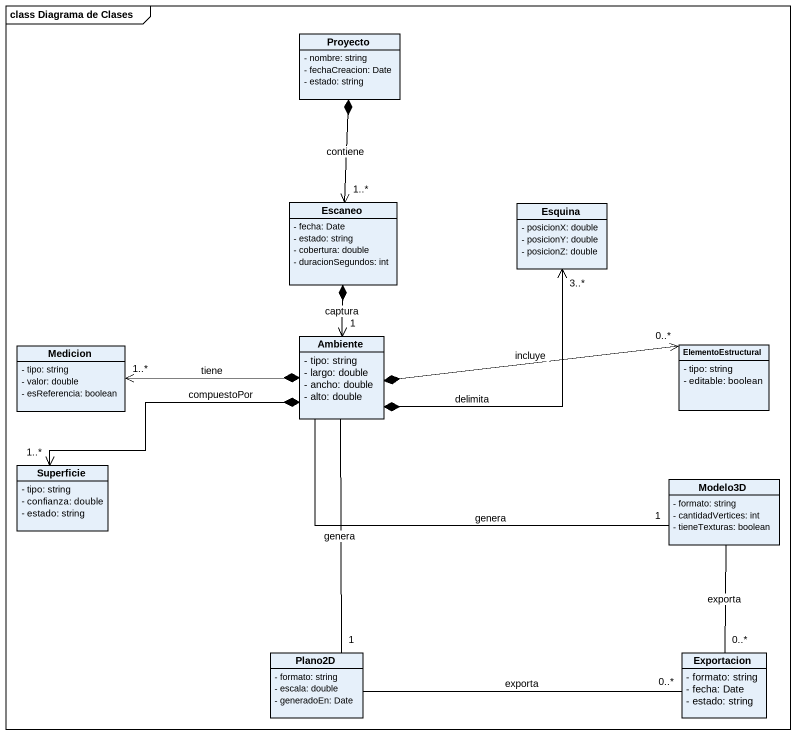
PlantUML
@startuml
mainframe class Diagrama de Clases
hide circle
hide empty members
skinparam classAttributeIconSize 0
class Proyecto {
  - nombre: string
  - fechaCreacion: Date
  - estado: string
}
class Escaneo {
  - fecha: Date
  - estado: string
  - cobertura: double
  - duracionSegundos: int
}
class Esquina {
  - posicionX: double
  - posicionY: double
  - posicionZ: double
}
class Medicion {
  - tipo: string
  - valor: double
  - esReferencia: boolean
}
class Ambiente {
  - tipo: string
  - largo: double
  - ancho: double
  - alto: double
}
class ElementoEstructural {
  - tipo: string
  - editable: boolean
}
class Superficie {
  - tipo: string
  - confianza: double
  - estado: string
}
class Modelo3D {
  - formato: string
  - cantidadVertices: int
  - tieneTexturas: boolean
}
class Plano2D {
  - formato: string
  - escala: double
  - generadoEn: Date
}
class Exportacion {
  - formato: string
  - fecha: Date
  - estado: string
}
Escaneo "1..*" <-up-* Proyecto : contiene
Esquina "3..*" <--* Ambiente : delimita
Medicion "1..*" <-right-* Ambiente : tiene
Ambiente "1" <-up-* Escaneo : captura
Ambiente -right- "1" Modelo3D : genera
Ambiente -- "1" Plano2D : genera
ElementoEstructural "0..*" <-left-* Ambiente : incluye
Superficie "1..*" <-right-* Ambiente : compuestoPor
Modelo3D -- "0..*" Exportacion : exporta
Plano2D -right- "0..*" Exportacion : exporta
@enduml
